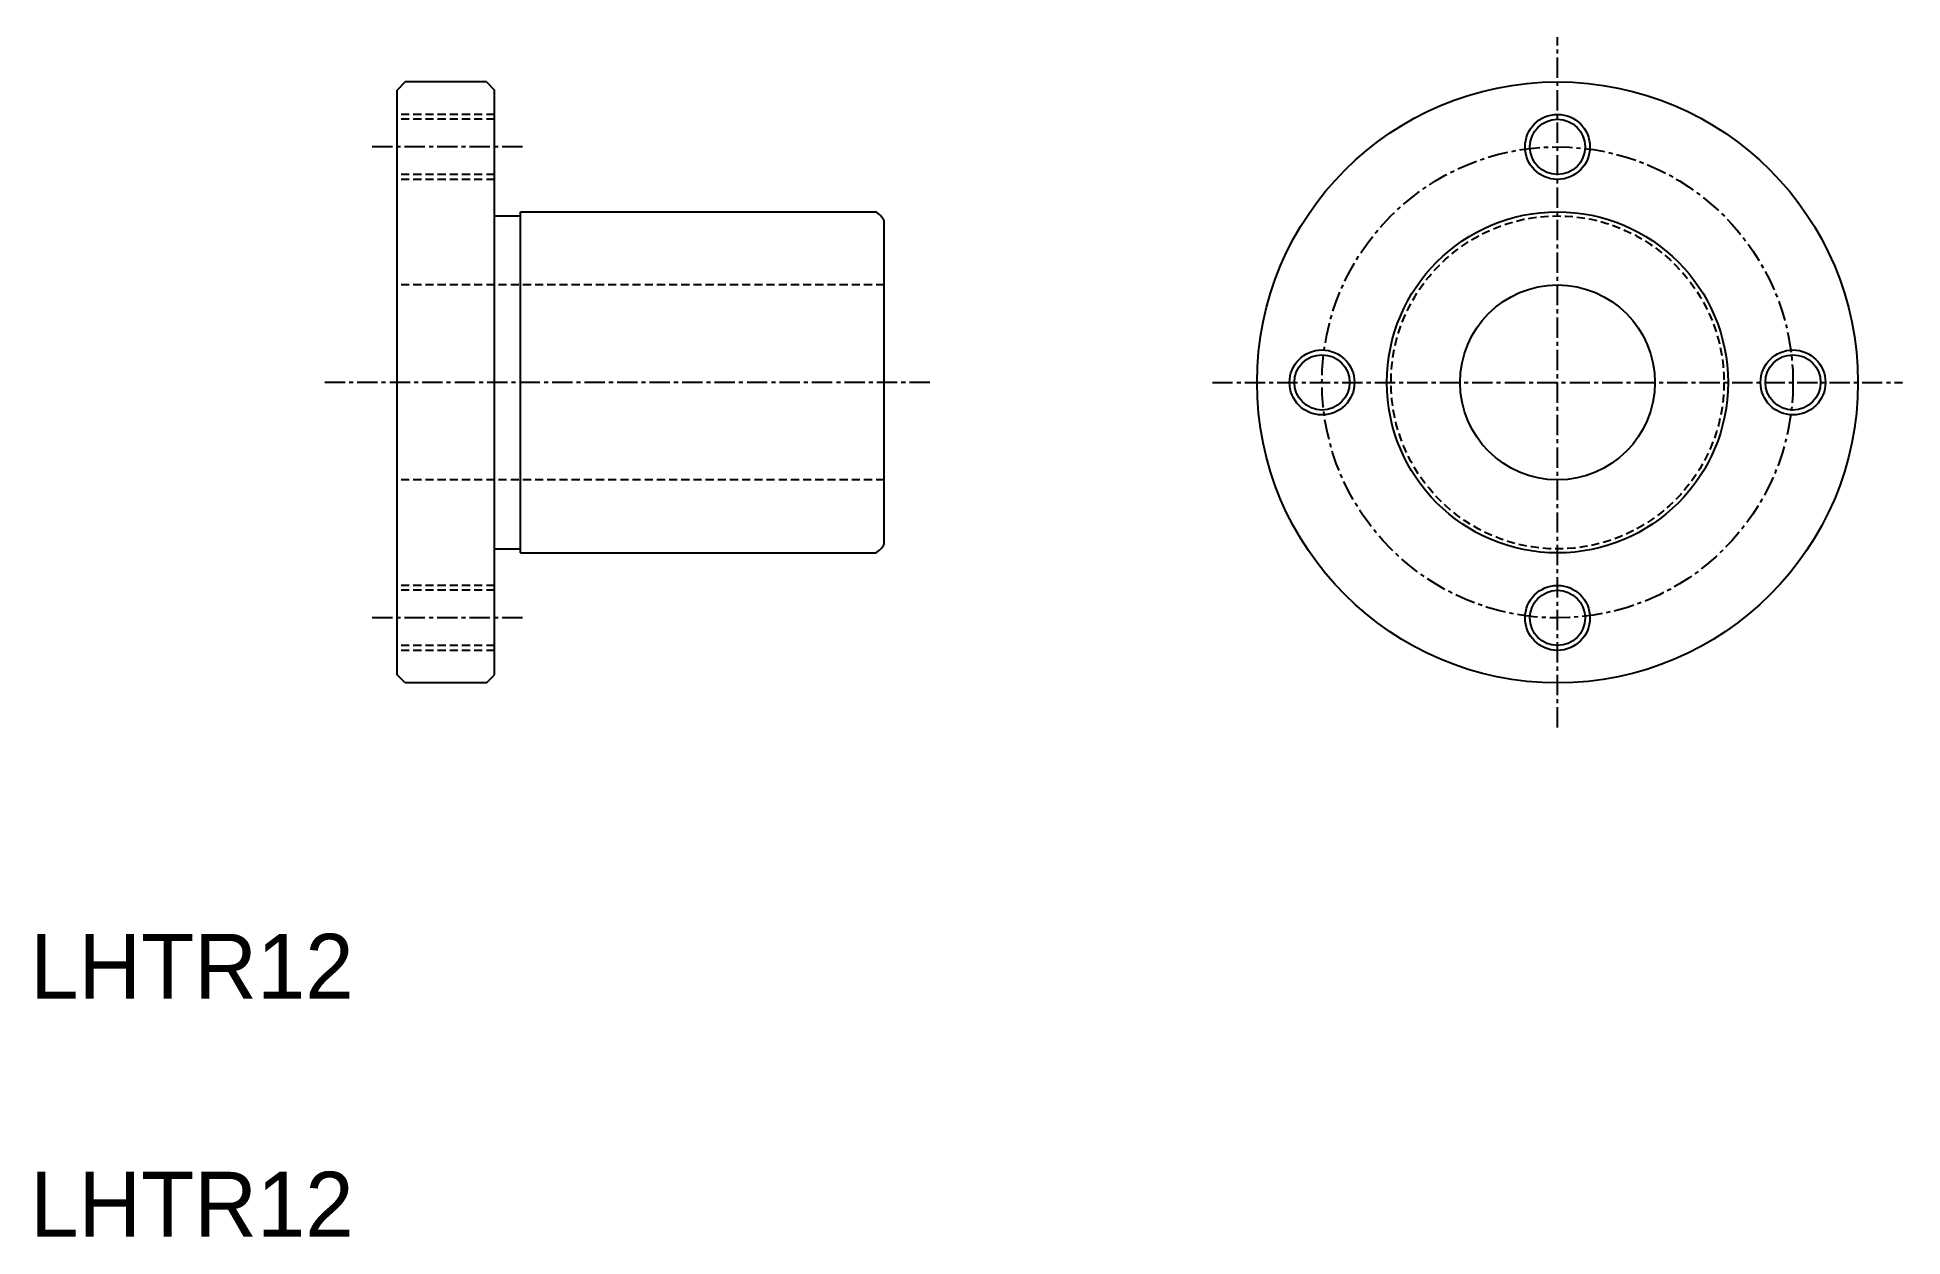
# Model space of a CAD drawing. Extents: x 67 to 181, y 75 to 148.
import ezdxf

# ---------------------------------------------------------------- set-up
doc = ezdxf.new("R2010")
doc.units = 0
doc.linetypes.add('CENTER', pattern=[2, 1.25, -0.25, 0.25, -0.25])
doc.linetypes.add('DASHED', pattern=[0.75, 0.5, -0.25])
doc.layers.get('0').update_dxf_attribs({"linetype": 'CONTINUOUS'})
doc.layers.add('CENTER', color=1, linetype='CENTER')

msp = doc.modelspace()

# ---------------------------------------------------------------- linework, layer by layer
at = {"color": 7, "linetype": 'CONTINUOUS'}
for p, q in [((89.19, 145.61), (88.69, 145.11)), ((88.69, 109.11), (88.69, 145.11)), ((94.19, 145.61), (89.19, 145.61)), ((94.19, 145.61), (94.69, 145.11)), ((94.69, 109.11), (94.69, 145.11)), ((94.69, 137.36), (96.29, 137.36)), ((96.29, 137.61), (118.14, 137.61)), ((96.29, 116.61), (96.29, 137.61)), ((118.69, 117.15), (118.69, 137.06)), ((94.69, 116.86), (96.29, 116.86)), ((96.29, 116.61), (118.14, 116.61)), ((100.31, 116.61), (100.31, 116.61)), ((105.94, 116.61), (105.94, 116.61)), ((89.19, 108.61), (88.69, 109.11)), ((89.19, 108.61), (88.69, 109.11)), ((94.19, 108.61), (89.19, 108.61)), ((94.19, 108.61), (89.19, 108.61)), ((94.19, 108.61), (94.69, 109.11)), ((94.19, 108.61), (94.69, 109.11))]:
    msp.add_line(p, q, dxfattribs=at)
at = {"color": 3, "linetype": 'DASHED'}
for p, q in [((94.69, 143.61), (88.69, 143.61)), ((94.69, 143.31), (88.69, 143.31)), ((94.69, 139.91), (88.69, 139.91)), ((94.69, 139.61), (88.69, 139.61)), ((118.69, 133.11), (88.69, 133.11)), ((118.69, 121.11), (88.69, 121.11)), ((94.69, 114.61), (88.69, 114.61)), ((94.69, 114.31), (88.69, 114.31)), ((94.69, 110.91), (88.69, 110.91)), ((94.69, 110.61), (88.69, 110.61))]:
    msp.add_line(p, q, dxfattribs=at)
at = {"color": 7, "linetype": 'CONTINUOUS'}
for centre, radius in [((160.14, 127.11), 18.5), ((160.14, 141.61), 1.7), ((160.14, 127.11), 10.5), ((160.14, 127.11), 6), ((145.64, 127.11), 1.7), ((174.64, 127.11), 1.7), ((160.14, 112.61), 1.7)]:
    msp.add_circle(centre, radius, dxfattribs=at)
at = {"color": 3, "linetype": 'CONTINUOUS'}
for centre in [(160.14, 141.61), (145.64, 127.11), (174.64, 127.11), (160.14, 112.61)]:
    msp.add_circle(centre, 2, dxfattribs=at)
at = {"color": 3, "linetype": 'DASHED'}
msp.add_circle((160.14, 127.11), 10.25, dxfattribs=at)
at = {"color": 7, "linetype": 'CONTINUOUS'}
for centre, start, end in [((117.54, 136.46), 27.7958, 62.2042), ((117.54, 117.76), 297.7958, 332.2042)]:
    msp.add_arc(centre, 1.3, start, end, dxfattribs=at)
at = {"layer": 'CENTER', "color": 1, "linetype": 'CENTER'}
for p, q in [((160.14, 105.86), (160.14, 148.36)), ((96.41, 141.61), (87.09, 141.61)), ((121.49, 127.11), (84.01, 127.11)), ((138.89, 127.11), (181.39, 127.11)), ((96.41, 112.61), (87.09, 112.61))]:
    msp.add_line(p, q, dxfattribs=at)
msp.add_circle((160.14, 127.11), 14.5, dxfattribs=at)

# ---------------------------------------------------------------- texts
at = {"color": 7, "linetype": 'CONTINUOUS'}
for p in [(66.1, 89.16), (66.1, 74.51)]:
    msp.add_text('LHTR12', height=4, dxfattribs=at).set_placement(p)

doc.saveas('drawing.dxf')
